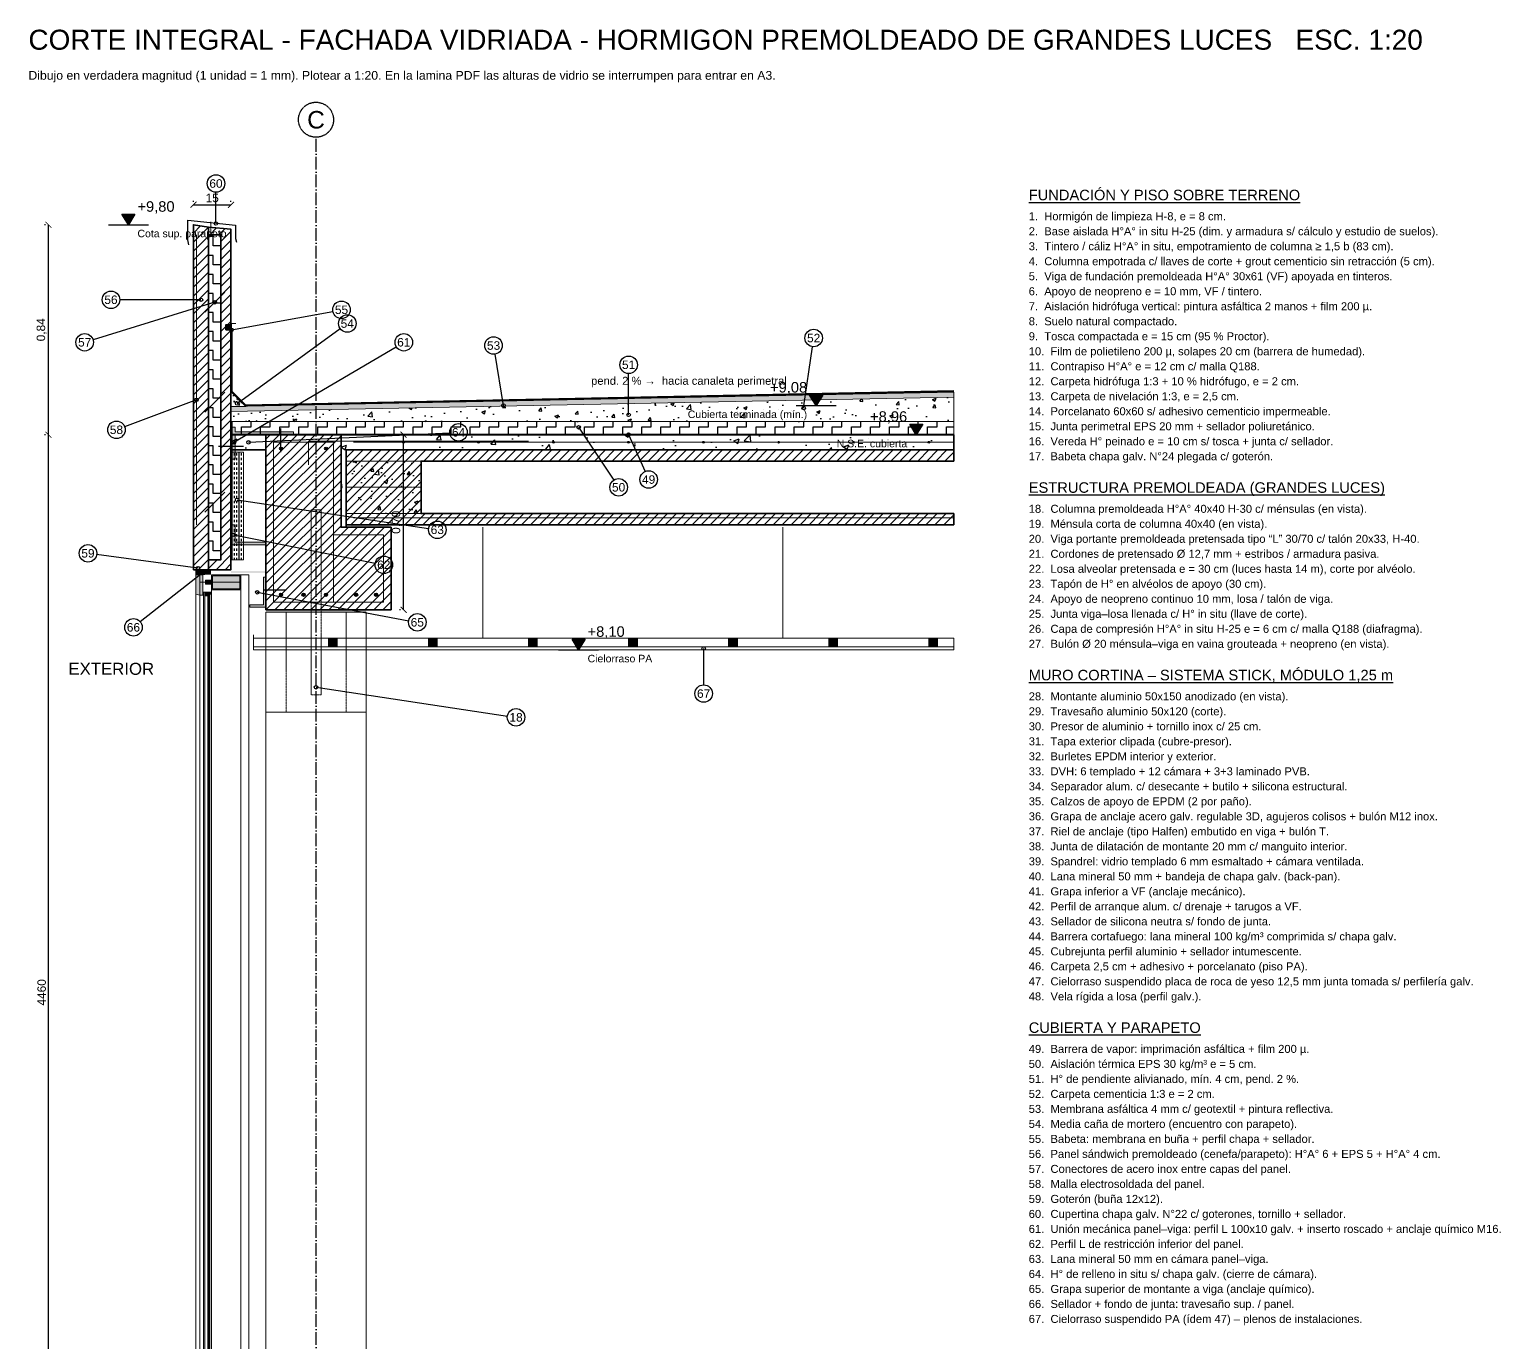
# Model space of a CAD drawing. Header units: millimetres. Extents: x -700 to 6050, y -2400 to 10581.
# Drawn here: x -696 to 5187, y 5329 to 10581 of the extents above; entities that cross this region are included whole.
import ezdxf
from ezdxf.enums import TextEntityAlignment as Align

# ---------------------------------------------------------------- set-up
doc = ezdxf.new("R2010")
doc.units = ezdxf.units.MM
doc.linetypes.add('DASHDOT', pattern=[3.556, 2.54, -0.508, 0, -0.508])
doc.linetypes.add('DASHED', pattern=[1.524, 1.27, -0.254])
for name, color, linetype in [('A-ACERO', 250, 'Continuous'), ('A-AISLACION-EPS', 50, 'Continuous'), ('A-AISLACION-LANA', 40, 'Continuous'), ('A-ALUMINIO', 253, 'Continuous'), ('A-ARMADURAS', 14, 'Continuous'), ('A-BARRERAS-MEMBRANAS', 7, 'Continuous'), ('A-CONTORNOS', 7, 'Continuous'), ('A-HORMIGON-INSITU', 33, 'Continuous'), ('A-HORMIGON-PREMOLDEADO', 8, 'Continuous'), ('A-HORMIGON-SIMPLE', 9, 'Continuous'), ('A-MORTERO-CARPETAS', 252, 'Continuous'), ('A-NEOPRENO-SELLADORES', 7, 'Continuous'), ('A-PROYECCION-OCULTO', 8, 'DASHED'), ('A-VIDRIO', 4, 'Continuous'), ('A-VISTA', 8, 'Continuous'), ('X-COTAS', 3, 'Continuous'), ('X-EJES', 1, 'DASHDOT'), ('X-NIVELES', 7, 'Continuous'), ('X-REFERENCIAS', 1, 'Continuous'), ('X-ROTULO', 7, 'Continuous'), ('X-TEXTOS', 7, 'Continuous')]:
    doc.layers.add(name, color=color, linetype=linetype)
doc.styles.add('ARIAL', font='arial.ttf')
doc.dimstyles.new('CORTE_1-20', dxfattribs={"dimscale": 20, "dimtxt": 1.7, "dimasz": 1.2, "dimexe": 0.8, "dimexo": 0.6, "dimgap": 0.5, "dimtad": 1, "dimdec": 0, "dimtxsty": 'ARIAL', "dimblk": 'ARCHTICK', "dimcen": 2.5, "dimclrd": 3, "dimclre": 3, "dimazin": 3, "dimtfac": 1, "dimtmove": 0, "dimatfit": 3, "dimarcsym": 0})

# ---------------------------------------------------------------- blocks, each defined once
blk = doc.blocks.new('_ARCHTICK')
at = {"color": 0, "linetype": 'ByBlock', "const_width": 0.15}
blk.add_lwpolyline([(-0.5, -0.5), (0.5, 0.5)], dxfattribs=at)

msp = doc.modelspace()

# ---------------------------------------------------------------- hatches: boundary and pattern name
at = {"layer": 'A-ACERO', "true_color": 0x3b3b3b}
h = msp.add_hatch(color=250, dxfattribs=at)
h.dxf.hatch_style = 1
h.paths.add_polyline_path([(115, 8960), (360, 8960), (360, 8972), (127, 8972), (127, 8990), (115, 8990)])
h = msp.add_hatch(color=250, dxfattribs=at)
h.dxf.hatch_style = 1
h.paths.add_polyline_path([(115, 8862), (127, 8862), (127, 8960), (115, 8960)])
h = msp.add_hatch(color=250, dxfattribs=at)
h.dxf.hatch_style = 1
h.paths.add_polyline_path([(115, 8520), (250, 8520), (250, 8530), (127, 8530), (127, 8600), (115, 8600)])
h = msp.add_hatch(color=250, dxfattribs=at)
h.dxf.hatch_style = 1
h.paths.add_polyline_path([(110, 8408), (250, 8408), (250, 8414), (110, 8414)])
h = msp.add_hatch(color=250, dxfattribs=at)
h.dxf.hatch_style = 1
h.paths.add_polyline_path([(185, 8270), (250, 8270), (250, 8390), (240, 8390), (240, 8280), (185, 8280)])
at = {"layer": 'A-AISLACION-EPS'}
h = msp.add_hatch(dxfattribs=at)
h.set_pattern_fill('ZIGZAG', color=256, scale=6, angle=90)
h.paths.add_polyline_path([(20, 8460), (70, 8460), (70, 9760), (20, 9760)])
h = msp.add_hatch(dxfattribs=at)
h.set_pattern_fill('ZIGZAG', color=256, scale=6)
h.paths.add_polyline_path([(110, 8963), (3000, 8963), (3000, 9013), (110, 9013)])
at = {"layer": 'A-AISLACION-LANA'}
h = msp.add_hatch(dxfattribs=at)
h.set_pattern_fill('INSUL', color=256, scale=3, angle=90)
h.paths.add_polyline_path([(110, 8460), (160, 8460), (160, 8890), (110, 8890)])
at = {"layer": 'A-ALUMINIO', "true_color": 0xb9c0c6}
h = msp.add_hatch(color=9, dxfattribs=at)
h.dxf.hatch_style = 1
h.paths.add_polyline_path([(-30, 8322), (-14, 8318), (-14, 8422), (-30, 8418)])
at = {"layer": 'A-ALUMINIO', "true_color": 0x9aa3ab}
h = msp.add_hatch(color=253, dxfattribs=at)
h.dxf.hatch_style = 1
h.paths.add_polyline_path([(-14, 8318), (-2, 8318), (-2, 8400), (-14, 8400)])
h = msp.add_hatch(color=253, dxfattribs=at)
h.dxf.hatch_style = 1
h.paths.add_polyline_path([(8, 8362), (32, 8362), (32, 8378), (8, 8378)])
h = msp.add_hatch(color=253, dxfattribs=at)
h.dxf.hatch_style = 1
h.paths.add_polyline_path([(32, 8340), (150, 8340), (150, 8400), (32, 8400)])
h = msp.add_hatch(color=253, dxfattribs=at)
h.dxf.hatch_style = 1
h.paths.add_polyline_path([(6, 8316), (18, 8316), (18, 8330), (6, 8330)])
h = msp.add_hatch(color=253, dxfattribs=at)
h.dxf.hatch_style = 1
h.paths.add_polyline_path([(500, 8112.5), (535, 8112.5), (535, 8147), (500, 8147)])
h = msp.add_hatch(color=253, dxfattribs=at)
h.dxf.hatch_style = 1
h.paths.add_polyline_path([(900, 8112.5), (935, 8112.5), (935, 8147), (900, 8147)])
h = msp.add_hatch(color=253, dxfattribs=at)
h.dxf.hatch_style = 1
h.paths.add_polyline_path([(1300, 8112.5), (1335, 8112.5), (1335, 8147), (1300, 8147)])
h = msp.add_hatch(color=253, dxfattribs=at)
h.dxf.hatch_style = 1
h.paths.add_polyline_path([(1700, 8112.5), (1735, 8112.5), (1735, 8147), (1700, 8147)])
h = msp.add_hatch(color=253, dxfattribs=at)
h.dxf.hatch_style = 1
h.paths.add_polyline_path([(2100, 8112.5), (2135, 8112.5), (2135, 8147), (2100, 8147)])
h = msp.add_hatch(color=253, dxfattribs=at)
h.dxf.hatch_style = 1
h.paths.add_polyline_path([(2500, 8112.5), (2535, 8112.5), (2535, 8147), (2500, 8147)])
h = msp.add_hatch(color=253, dxfattribs=at)
h.dxf.hatch_style = 1
h.paths.add_polyline_path([(2900, 8112.5), (2935, 8112.5), (2935, 8147), (2900, 8147)])
at = {"layer": 'A-ARMADURAS'}
h = msp.add_hatch(color=256, dxfattribs=at)
h.dxf.hatch_style = 1
edge = h.paths.add_edge_path()
edge.add_arc((310, 8905), 5.6, 0, 360)
h = msp.add_hatch(color=256, dxfattribs=at)
h.dxf.hatch_style = 1
edge = h.paths.add_edge_path()
edge.add_arc((490, 8905), 5.6, 0, 360)
h = msp.add_hatch(color=256, dxfattribs=at)
h.dxf.hatch_style = 1
edge = h.paths.add_edge_path()
edge.add_arc((800, 8930), 3.6, 0, 360)
h = msp.add_hatch(color=256, dxfattribs=at)
h.dxf.hatch_style = 1
edge = h.paths.add_edge_path()
edge.add_arc((1100, 8930), 3.6, 0, 360)
h = msp.add_hatch(color=256, dxfattribs=at)
h.dxf.hatch_style = 1
edge = h.paths.add_edge_path()
edge.add_arc((1400, 8930), 3.6, 0, 360)
h = msp.add_hatch(color=256, dxfattribs=at)
h.dxf.hatch_style = 1
edge = h.paths.add_edge_path()
edge.add_arc((1700, 8930), 3.6, 0, 360)
h = msp.add_hatch(color=256, dxfattribs=at)
h.dxf.hatch_style = 1
edge = h.paths.add_edge_path()
edge.add_arc((2000, 8930), 3.6, 0, 360)
h = msp.add_hatch(color=256, dxfattribs=at)
h.dxf.hatch_style = 1
edge = h.paths.add_edge_path()
edge.add_arc((2300, 8930), 3.6, 0, 360)
h = msp.add_hatch(color=256, dxfattribs=at)
h.dxf.hatch_style = 1
edge = h.paths.add_edge_path()
edge.add_arc((2600, 8930), 3.6, 0, 360)
h = msp.add_hatch(color=256, dxfattribs=at)
h.dxf.hatch_style = 1
edge = h.paths.add_edge_path()
edge.add_arc((2900, 8930), 3.6, 0, 360)
h = msp.add_hatch(color=256, dxfattribs=at)
h.dxf.hatch_style = 1
edge = h.paths.add_edge_path()
edge.add_arc((310, 8320), 6.6, 0, 360)
h = msp.add_hatch(color=256, dxfattribs=at)
h.dxf.hatch_style = 1
edge = h.paths.add_edge_path()
edge.add_arc((400, 8320), 6.6, 0, 360)
h = msp.add_hatch(color=256, dxfattribs=at)
h.dxf.hatch_style = 1
edge = h.paths.add_edge_path()
edge.add_arc((490, 8320), 6.6, 0, 360)
h = msp.add_hatch(color=256, dxfattribs=at)
h.dxf.hatch_style = 1
edge = h.paths.add_edge_path()
edge.add_arc((610, 8320), 6.6, 0, 360)
h = msp.add_hatch(color=256, dxfattribs=at)
h.dxf.hatch_style = 1
edge = h.paths.add_edge_path()
edge.add_arc((690, 8320), 6.6, 0, 360)
at = {"layer": 'A-BARRERAS-MEMBRANAS', "true_color": 0x000000}
h = msp.add_hatch(color=18, dxfattribs=at)
h.dxf.hatch_style = 1
h.paths.add_polyline_path([(110, 8960), (3000, 8960), (3000, 8963), (110, 8963)])
at = {"layer": 'A-HORMIGON-INSITU'}
h = msp.add_hatch(dxfattribs=at)
h.set_pattern_fill('AR-CONC', color=256, scale=1.2)
h.paths.add_polyline_path([(110, 8900), (250, 8900), (250, 8960), (110, 8960)])
h = msp.add_hatch(dxfattribs=at)
h.set_pattern_fill('AR-CONC', color=256, scale=1.2)
h.paths.add_polyline_path([(550, 8590), (570, 8590), (570, 8900), (3000, 8900), (3000, 8960), (550, 8960)])
at = {"layer": 'A-HORMIGON-PREMOLDEADO'}
h = msp.add_hatch(dxfattribs=at)
h.set_pattern_fill('ANSI31', color=256, scale=8)
h.paths.add_polyline_path([(-40, 8420), (20, 8420), (20, 9790), (-40, 9800)])
h = msp.add_hatch(dxfattribs=at)
h.set_pattern_fill('ANSI31', color=256, scale=8)
h.paths.add_polyline_path([(20, 8420), (110, 8420), (110, 9380), (90, 9380), (90, 9400), (110, 9400), (110, 9782), (20, 9790), (20, 9760), (70, 9760), (70, 8460), (20, 8460)])
h = msp.add_hatch(dxfattribs=at)
h.set_pattern_fill('ANSI31', color=256, scale=8)
h.paths.add_polyline_path([(250, 8260), (750, 8260), (750, 8590), (550, 8590), (550, 8960), (250, 8960)])
h = msp.add_hatch(dxfattribs=at)
h.set_pattern_fill('ANSI31', color=256, scale=8)
h.paths.add_polyline_path([(570, 8600), (3000, 8600), (3000, 8645), (870, 8645), (870, 8855), (3000, 8855), (3000, 8900), (570, 8900)])
at = {"layer": 'A-HORMIGON-SIMPLE'}
h = msp.add_hatch(dxfattribs=at)
h.set_pattern_fill('AR-CONC', color=256, scale=0.8)
h.paths.add_polyline_path([(110, 9013), (3000, 9013), (3000, 9110.8), (110, 9053)])
h = msp.add_hatch(dxfattribs=at)
h.set_pattern_fill('AR-CONC', color=256, scale=0.8)
h.paths.add_polyline_path([(570, 8645), (870, 8645), (870, 8855), (570, 8855)])
at = {"layer": 'A-MORTERO-CARPETAS'}
h = msp.add_hatch(dxfattribs=at)
h.set_pattern_fill('AR-SAND', color=256, scale=0.6)
h.paths.add_polyline_path([(110, 9073), (170, 9073), (110, 9133)])
h = msp.add_hatch(dxfattribs=at)
h.set_pattern_fill('AR-SAND', color=256, scale=0.6)
h.paths.add_polyline_path([(110, 9053), (3000, 9110.8), (3000, 9130.8), (110, 9073)])
at = {"layer": 'A-NEOPRENO-SELLADORES', "true_color": 0x222222}
h = msp.add_hatch(color=250, dxfattribs=at)
h.dxf.hatch_style = 1
h.paths.add_polyline_path([(92, 9381), (110, 9381), (110, 9399), (92, 9399)])
at = {"layer": 'A-NEOPRENO-SELLADORES', "true_color": 0x111111}
h = msp.add_hatch(color=250, dxfattribs=at)
h.dxf.hatch_style = 1
h.paths.add_polyline_path([(590, 8590), (740, 8590), (740, 8600), (590, 8600)])
at = {"layer": 'A-NEOPRENO-SELLADORES', "true_color": 0x222222}
h = msp.add_hatch(color=250, dxfattribs=at)
h.dxf.hatch_style = 1
h.paths.add_polyline_path([(-30, 8400), (30, 8400), (30, 8420), (-30, 8420)])
at = {"layer": 'A-NEOPRENO-SELLADORES', "true_color": 0x111111}
h = msp.add_hatch(color=250, dxfattribs=at)
h.dxf.hatch_style = 1
h.paths.add_polyline_path([(-2, 8320), (0, 8320), (0, 8332), (-2, 8332)])
h = msp.add_hatch(color=250, dxfattribs=at)
h.dxf.hatch_style = 1
h.paths.add_polyline_path([(6, 8326), (18, 8326), (18, 8330), (6, 8330)])
h = msp.add_hatch(color=250, dxfattribs=at)
h.dxf.hatch_style = 1
h.paths.add_polyline_path([(25, 8320), (30, 8320), (30, 8332), (25, 8332)])
h = msp.add_hatch(color=250, dxfattribs=at)
h.dxf.hatch_style = 1
h.paths.add_polyline_path([(250, 8250), (650, 8250), (650, 8260), (250, 8260)])
at = {"layer": 'A-VIDRIO', "true_color": 0xbfe3f0}
h = msp.add_hatch(color=254, dxfattribs=at)
h.dxf.hatch_style = 1
h.paths.add_polyline_path([(0, 4630), (6, 4630), (6, 8330), (0, 8330)])
h = msp.add_hatch(color=254, dxfattribs=at)
h.dxf.hatch_style = 1
h.paths.add_polyline_path([(18, 4630), (25, 4630), (25, 8330), (18, 8330)])
at = {"layer": 'X-NIVELES'}
h = msp.add_hatch(color=256, dxfattribs=at)
h.dxf.hatch_style = 1
h.paths.add_polyline_path([(-300, 9800), (-326, 9842), (-274, 9842)])
h = msp.add_hatch(color=256, dxfattribs=at)
h.dxf.hatch_style = 1
h.paths.add_polyline_path([(2450, 9077), (2424, 9119), (2476, 9119)])
h = msp.add_hatch(color=256, dxfattribs=at)
h.dxf.hatch_style = 1
h.paths.add_polyline_path([(2850, 8960), (2824, 9002), (2876, 9002)])
h = msp.add_hatch(color=256, dxfattribs=at)
h.dxf.hatch_style = 1
h.paths.add_polyline_path([(1500, 8100), (1474, 8142), (1526, 8142)])

# ---------------------------------------------------------------- linework, layer by layer
at = {"layer": 'A-ARMADURAS', "lineweight": 13}
for points in [[(-28, 8600), (-28, 9760)], [(5, 9450), (85, 9530)], [(5, 9050), (85, 9130)], [(600, 8930), (3000, 8930)], [(5, 8650), (85, 8730)], [(520, 8290), (720, 8290), (720, 8560), (520, 8560)]]:
    msp.add_lwpolyline(points, dxfattribs=at)
msp.add_lwpolyline([(280, 8290), (520, 8290), (520, 8930), (280, 8930)], close=True, dxfattribs=at)
at = {"layer": 'A-ARMADURAS', "lineweight": 18}
for points in [[(420, 8840), (420, 8935), (1300, 8935)], [(600, 8628), (3000, 8628)]]:
    msp.add_lwpolyline(points, dxfattribs=at)
at = {"layer": 'A-ARMADURAS'}
for centre, radius in [((310, 8905), 5.6), ((490, 8905), 5.6), ((800, 8930), 3.6), ((1100, 8930), 3.6), ((1400, 8930), 3.6), ((1700, 8930), 3.6), ((2000, 8930), 3.6), ((2300, 8930), 3.6), ((2600, 8930), 3.6), ((2900, 8930), 3.6), ((0, 8410), 9), ((310, 8320), 6.6), ((400, 8320), 6.6), ((490, 8320), 6.6), ((610, 8320), 6.6), ((690, 8320), 6.6)]:
    msp.add_circle(centre, radius, dxfattribs=at)
at = {"layer": 'A-CONTORNOS', "lineweight": 30}
msp.add_lwpolyline([(-58, 9720), (-62, 9740), (-62, 9818), (128, 9798), (128, 9745), (132, 9730)], dxfattribs=at)
at = {"layer": 'A-CONTORNOS', "lineweight": 35}
for points in [[(-40, 8420), (20, 8420), (20, 9790), (-40, 9800)], [(20, 8420), (110, 8420), (110, 9380), (90, 9380), (90, 9400), (110, 9400), (110, 9782), (20, 9790), (20, 9760), (70, 9760), (70, 8460), (20, 8460)], [(110, 8900), (250, 8900), (250, 8960), (110, 8960)], [(250, 8260), (750, 8260), (750, 8590), (550, 8590), (550, 8960), (250, 8960)], [(550, 8590), (570, 8590), (570, 8900), (3000, 8900), (3000, 8960), (550, 8960)], [(570, 8600), (3000, 8600), (3000, 8645), (870, 8645), (870, 8855), (3000, 8855), (3000, 8900), (570, 8900)]]:
    msp.add_lwpolyline(points, close=True, dxfattribs=at)
at = {"layer": 'A-CONTORNOS', "lineweight": 18}
for points in [[(30, 9760), (30, 9812)], [(870, 8855), (3000, 8855)], [(870, 8645), (3000, 8645)], [(200, 8160), (200, 8100), (240, 8100)]]:
    msp.add_lwpolyline(points, dxfattribs=at)
for points in [[(20, 8460), (70, 8460), (70, 9760), (20, 9760)], [(110, 9073), (170, 9073), (110, 9133)], [(110, 9053), (3000, 9110.8), (3000, 9130.8), (110, 9073)], [(110, 9013), (3000, 9013), (3000, 9110.8), (110, 9053)], [(110, 8963), (3000, 8963), (3000, 9013), (110, 9013)], [(110, 8460), (160, 8460), (160, 8890), (110, 8890)], [(32, 8340), (150, 8340), (150, 8400), (32, 8400)], [(0, 4630), (6, 4630), (6, 8330), (0, 8330)], [(18, 4630), (25, 4630), (25, 8330), (18, 8330)], [(200, 8100), (3000, 8100), (3000, 8112.5), (200, 8112.5)]]:
    msp.add_lwpolyline(points, close=True, dxfattribs=at)
at = {"layer": 'A-CONTORNOS', "lineweight": 40}
msp.add_lwpolyline([(3000, 9134.8), (170, 9077), (114, 9133), (114, 9378), (95, 9390)], dxfattribs=at)
at = {"layer": 'A-CONTORNOS', "lineweight": 20}
msp.add_lwpolyline([(130, 9405), (112, 9405), (112, 9330)], dxfattribs=at)
at = {"layer": 'A-CONTORNOS', "lineweight": 13}
for points in [[(115, 8960), (360, 8960), (360, 8972), (127, 8972), (127, 8990), (115, 8990)], [(115, 8862), (127, 8862), (127, 8960), (115, 8960)], [(570, 8645), (870, 8645), (870, 8855), (570, 8855)], [(115, 8520), (250, 8520), (250, 8530), (127, 8530), (127, 8600), (115, 8600)], [(-30, 8322), (-14, 8318), (-14, 8422), (-30, 8418)], [(-28, 8420), (-16, 8420), (-16, 8432), (-28, 8432)], [(-30, 4720), (-14, 4720), (-14, 8400), (-30, 8400)], [(-14, 8318), (-2, 8318), (-2, 8400), (-14, 8400)], [(8, 8362), (32, 8362), (32, 8378), (8, 8378)], [(36, 8344), (146, 8344), (146, 8396), (36, 8396)], [(185, 8270), (250, 8270), (250, 8390), (240, 8390), (240, 8280), (185, 8280)], [(6, 8316), (18, 8316), (18, 8330), (6, 8330)], [(200, 8112.5), (3000, 8112.5), (3000, 8147), (200, 8147)]]:
    msp.add_lwpolyline(points, close=True, dxfattribs=at)
at = {"layer": 'A-CONTORNOS', "lineweight": 25}
for points in [[(310, 8890), (310, 8985)], [(60, 8915), (160, 8915)], [(240, 8340), (330, 8340)]]:
    msp.add_lwpolyline(points, dxfattribs=at)
at = {"layer": 'A-CONTORNOS', "lineweight": 13}
for points in [[(1117, 8147), (1117, 8590)], [(2317, 8147), (2317, 8590)], [(-14, 8370), (70, 8370)], [(36, 8370), (146, 8370)], [(150, 4720), (150, 8400)], [(21.5, 4630), (21.5, 8330)]]:
    msp.add_lwpolyline(points, dxfattribs=at)
at = {"layer": 'A-PROYECCION-OCULTO', "lineweight": 13}
for points in [[(570, 8750), (870, 8750)], [(330, 7850), (330, 8250)], [(570, 7850), (570, 8250)]]:
    msp.add_lwpolyline(points, dxfattribs=at)
msp.add_lwpolyline([(430, 7920), (470, 7920), (470, 8660), (430, 8660)], close=True, dxfattribs=at)
at = {"layer": 'A-VISTA', "lineweight": 13}
for points in [[(32, 4720), (182, 4720), (182, 8400), (32, 8400)], [(250, 7850), (650, 7850), (650, 8250), (250, 8250)], [(500, 8112.5), (535, 8112.5), (535, 8147), (500, 8147)], [(900, 8112.5), (935, 8112.5), (935, 8147), (900, 8147)], [(1300, 8112.5), (1335, 8112.5), (1335, 8147), (1300, 8147)], [(1700, 8112.5), (1735, 8112.5), (1735, 8147), (1700, 8147)], [(2100, 8112.5), (2135, 8112.5), (2135, 8147), (2100, 8147)], [(2500, 8112.5), (2535, 8112.5), (2535, 8147), (2500, 8147)], [(2900, 8112.5), (2935, 8112.5), (2935, 8147), (2900, 8147)], [(250, 4500), (650, 4500), (650, 7850), (250, 7850)]]:
    msp.add_lwpolyline(points, close=True, dxfattribs=at)
at = {"layer": 'X-EJES', "ltscale": 20}
msp.add_line((450, -2300), (450, 10150), dxfattribs=at)
at = {"layer": 'X-EJES'}
msp.add_circle((450, 10220), 70, dxfattribs=at)
at = {"layer": 'X-NIVELES'}
for p, q in [((-380, 9800), (-220, 9800)), ((2370, 9077), (2530, 9077)), ((2770, 8960), (2930, 8960)), ((1420, 8100), (1580, 8100))]:
    msp.add_line(p, q, dxfattribs=at)
for points in [[(-300, 9800), (-326, 9842), (-274, 9842)], [(2450, 9077), (2424, 9119), (2476, 9119)], [(2850, 8960), (2824, 9002), (2876, 9002)], [(1500, 8100), (1474, 8142), (1526, 8142)]]:
    msp.add_lwpolyline(points, close=True, dxfattribs=at)
at = {"layer": 'X-REFERENCIAS'}
for p, q in [((50, 9805), (50, 9930)), ((45, 9490), (-441.5, 9340.3)), ((-10, 9500), (-335, 9500)), ((112, 9380), (517.6, 9453.7)), ((135, 9085), (546.7, 9384.4)), ((121, 8930), (770.8, 9312.3)), ((2400, 9067), (2435.1, 9312.4)), ((1200, 9077), (1165.8, 9282.5)), ((1700, 9040), (1700, 9205)), ((-28, 9100), (-315.2, 8992.3)), ((180, 8930), (985, 8968.3)), ((1500, 8990), (1640.6, 8779.1)), ((1700, 8961), (1765.8, 8813)), ((135, 8700), (900.4, 8585.2)), ((121, 8560), (686.7, 8446.9)), ((-22, 8426), (-427.3, 8481.3)), ((0, 8410), (-252.5, 8211.6)), ((215, 8330), (820.6, 8216.5)), ((2000, 8105), (2000, 7960)), ((450, 7950), (1215.4, 7835.2))]:
    msp.add_line(p, q, dxfattribs=at)
for centre, radius in [((50, 9965), 35), ((50, 9805), 7), ((-370, 9500), 35), ((-10, 9500), 7), ((45, 9490), 7), ((552, 9460), 35), ((575, 9405), 35), ((-475, 9330), 35), ((112, 9380), 7), ((801, 9330), 35), ((2440, 9347), 35), ((1160, 9317), 35), ((1700, 9240), 35), ((-28, 9100), 7), ((135, 9085), 7), ((1200, 9077), 7), ((2400, 9067), 7), ((-348, 8980), 35), ((1020, 8970), 35), ((1700, 9040), 7), ((1500, 8990), 7), ((1700, 8961), 7), ((121, 8930), 7), ((180, 8930), 7), ((1660, 8750), 35), ((1780, 8781), 35), ((135, 8700), 7), ((935, 8580), 35), ((121, 8560), 7), ((-462, 8486), 35), ((721, 8440), 35), ((-22, 8426), 7), ((0, 8410), 7), ((215, 8330), 7), ((855, 8210), 35), ((-280, 8190), 35), ((2000, 8105), 7), ((450, 7950), 7), ((2000, 7925), 35), ((1250, 7830), 35)]:
    msp.add_circle(centre, radius, dxfattribs=at)

# ---------------------------------------------------------------- texts
at = {"layer": 'X-EJES', "style": 'ARIAL'}
msp.add_text('C', height=70, dxfattribs=at).set_placement((450, 10220), align=Align.MIDDLE_CENTER)
at = {"layer": 'X-NIVELES', "style": 'ARIAL'}
for s, height, p in [('+9,80', 42, (-264, 9852)), ('Cota sup. parapeto', 30, (-264, 9750)), ('+8,10', 42, (1536, 8152)), ('Cielorraso PA', 30, (1536, 8050))]:
    msp.add_text(s, height=height, dxfattribs=at).set_placement(p)
for s, height, p in [('+9,08', 42, (2414, 9129)), ('Cubierta terminada (mín.)', 30, (2414, 9027)), ('+8,96', 42, (2814, 9012)), ('N.S.E. cubierta', 30, (2814, 8910))]:
    msp.add_text(s, height=height, dxfattribs=at).set_placement(p, align=Align.RIGHT)
at = {"layer": 'X-REFERENCIAS', "style": 'ARIAL'}
for s, p in [('60', (50, 9965)), ('56', (-370, 9500)), ('55', (552, 9460)), ('54', (575, 9405)), ('52', (2440, 9347)), ('57', (-475, 9330)), ('61', (801, 9330)), ('53', (1160, 9317)), ('51', (1700, 9240)), ('58', (-348, 8980)), ('64', (1020, 8970)), ('50', (1660, 8750)), ('49', (1780, 8781)), ('63', (935, 8580)), ('59', (-462, 8486)), ('62', (721, 8440)), ('66', (-280, 8190)), ('65', (855, 8210)), ('67', (2000, 7925)), ('18', (1250, 7830))]:
    msp.add_text(s, height=34, dxfattribs=at).set_placement(p, align=Align.MIDDLE_CENTER)
at = {"layer": 'X-ROTULO', "width": 2600, "attachment_point": 1, "style": 'ARIAL'}
for s, insert, char_height in [('\\LFUNDACIÓN Y PISO SOBRE TERRENO', (3300, 9940), 42), ('1.  Hormigón de limpieza H-8, e = 8 cm.', (3300, 9850), 32), ('2.  Base aislada H°A° in situ H-25 (dim. y armadura s/ cálculo y estudio de suelos).', (3300, 9790), 32), ('3.  Tintero / cáliz H°A° in situ, empotramiento de columna ≥ 1,5 b (83 cm).', (3300, 9730), 32), ('4.  Columna empotrada c/ llaves de corte + grout cementicio sin retracción (5 cm).', (3300, 9670), 32), ('5.  Viga de fundación premoldeada H°A° 30x61 (VF) apoyada en tinteros.', (3300, 9610), 32), ('6.  Apoyo de neopreno e = 10 mm, VF / tintero.', (3300, 9550), 32), ('7.  Aislación hidrófuga vertical: pintura asfáltica 2 manos + film 200 µ.', (3300, 9490), 32), ('8.  Suelo natural compactado.', (3300, 9430), 32), ('9.  Tosca compactada e = 15 cm (95 % Proctor).', (3300, 9370), 32), ('10.  Film de polietileno 200 µ, solapes 20 cm (barrera de humedad).', (3300, 9310), 32), ('11.  Contrapiso H°A° e = 12 cm c/ malla Q188.', (3300, 9250), 32), ('12.  Carpeta hidrófuga 1:3 + 10 % hidrófugo, e = 2 cm.', (3300, 9190), 32), ('13.  Carpeta de nivelación 1:3, e = 2,5 cm.', (3300, 9130), 32), ('14.  Porcelanato 60x60 s/ adhesivo cementicio impermeable.', (3300, 9070), 32), ('15.  Junta perimetral EPS 20 mm + sellador poliuretánico.', (3300, 9010), 32), ('16.  Vereda H° peinado e = 10 cm s/ tosca + junta c/ sellador.', (3300, 8950), 32), ('17.  Babeta chapa galv. N°24 plegada c/ goterón.', (3300, 8890), 32), ('\\LESTRUCTURA PREMOLDEADA (GRANDES LUCES)', (3300, 8770), 42), ('18.  Columna premoldeada H°A° 40x40 H-30 c/ ménsulas (en vista).', (3300, 8680), 32), ('19.  Ménsula corta de columna 40x40 (en vista).', (3300, 8620), 32), ('20.  Viga portante premoldeada pretensada tipo “L” 30/70 c/ talón 20x33, H-40.', (3300, 8560), 32), ('21.  Cordones de pretensado Ø 12,7 mm + estribos / armadura pasiva.', (3300, 8500), 32), ('22.  Losa alveolar pretensada e = 30 cm (luces hasta 14 m), corte por alvéolo.', (3300, 8440), 32), ('23.  Tapón de H° en alvéolos de apoyo (30 cm).', (3300, 8380), 32), ('24.  Apoyo de neopreno continuo 10 mm, losa / talón de viga.', (3300, 8320), 32), ('25.  Junta viga–losa llenada c/ H° in situ (llave de corte).', (3300, 8260), 32), ('26.  Capa de compresión H°A° in situ H-25 e = 6 cm c/ malla Q188 (diafragma).', (3300, 8200), 32), ('27.  Bulón Ø 20 ménsula–viga en vaina grouteada + neopreno (en vista).', (3300, 8140), 32), ('\\LMURO CORTINA – SISTEMA STICK, MÓDULO 1,25 m', (3300, 8020), 42), ('28.  Montante aluminio 50x150 anodizado (en vista).', (3300, 7930), 32), ('29.  Travesaño aluminio 50x120 (corte).', (3300, 7870), 32), ('30.  Presor de aluminio + tornillo inox c/ 25 cm.', (3300, 7810), 32), ('31.  Tapa exterior clipada (cubre-presor).', (3300, 7750), 32), ('32.  Burletes EPDM interior y exterior.', (3300, 7690), 32), ('33.  DVH: 6 templado + 12 cámara + 3+3 laminado PVB.', (3300, 7630), 32), ('34.  Separador alum. c/ desecante + butilo + silicona estructural.', (3300, 7570), 32), ('35.  Calzos de apoyo de EPDM (2 por paño).', (3300, 7510), 32), ('36.  Grapa de anclaje acero galv. regulable 3D, agujeros colisos + bulón M12 inox.', (3300, 7450), 32), ('37.  Riel de anclaje (tipo Halfen) embutido en viga + bulón T.', (3300, 7390), 32), ('38.  Junta de dilatación de montante 20 mm c/ manguito interior.', (3300, 7330), 32), ('39.  Spandrel: vidrio templado 6 mm esmaltado + cámara ventilada.', (3300, 7270), 32), ('40.  Lana mineral 50 mm + bandeja de chapa galv. (back-pan).', (3300, 7210), 32), ('41.  Grapa inferior a VF (anclaje mecánico).', (3300, 7150), 32), ('42.  Perfil de arranque alum. c/ drenaje + tarugos a VF.', (3300, 7090), 32), ('43.  Sellador de silicona neutra s/ fondo de junta.', (3300, 7030), 32), ('44.  Barrera cortafuego: lana mineral 100 kg/m³ comprimida s/ chapa galv.', (3300, 6970), 32), ('45.  Cubrejunta perfil aluminio + sellador intumescente.', (3300, 6910), 32), ('46.  Carpeta 2,5 cm + adhesivo + porcelanato (piso PA).', (3300, 6850), 32), ('47.  Cielorraso suspendido placa de roca de yeso 12,5 mm junta tomada s/ perfilería galv.', (3300, 6790), 32), ('48.  Vela rígida a losa (perfil galv.).', (3300, 6730), 32), ('\\LCUBIERTA Y PARAPETO', (3300, 6610), 42), ('49.  Barrera de vapor: imprimación asfáltica + film 200 µ.', (3300, 6520), 32), ('50.  Aislación térmica EPS 30 kg/m³ e = 5 cm.', (3300, 6460), 32), ('51.  H° de pendiente alivianado, mín. 4 cm, pend. 2 %.', (3300, 6400), 32), ('52.  Carpeta cementicia 1:3 e = 2 cm.', (3300, 6340), 32), ('53.  Membrana asfáltica 4 mm c/ geotextil + pintura reflectiva.', (3300, 6280), 32), ('54.  Media caña de mortero (encuentro con parapeto).', (3300, 6220), 32), ('55.  Babeta: membrana en buña + perfil chapa + sellador.', (3300, 6160), 32), ('56.  Panel sándwich premoldeado (cenefa/parapeto): H°A° 6 + EPS 5 + H°A° 4 cm.', (3300, 6100), 32), ('57.  Conectores de acero inox entre capas del panel.', (3300, 6040), 32), ('58.  Malla electrosoldada del panel.', (3300, 5980), 32), ('59.  Goterón (buña 12x12).', (3300, 5920), 32), ('60.  Cupertina chapa galv. N°22 c/ goterones, tornillo + sellador.', (3300, 5860), 32), ('61.  Unión mecánica panel–viga: perfil L 100x10 galv. + inserto roscado + anclaje químico M16.', (3300, 5800), 32), ('62.  Perfil L de restricción inferior del panel.', (3300, 5740), 32), ('63.  Lana mineral 50 mm en cámara panel–viga.', (3300, 5680), 32), ('64.  H° de relleno in situ s/ chapa galv. (cierre de cámara).', (3300, 5620), 32), ('65.  Grapa superior de montante a viga (anclaje químico).', (3300, 5560), 32), ('66.  Sellador + fondo de junta: travesaño sup. / panel.', (3300, 5500), 32), ('67.  Cielorraso suspendido PA (ídem 47) – plenos de instalaciones.', (3300, 5440), 32)]:
    msp.add_mtext(s, dxfattribs=dict(at, insert=insert, char_height=char_height))
at = {"layer": 'X-TEXTOS', "style": 'ARIAL'}
for s, height, p in [('CORTE INTEGRAL - FACHADA VIDRIADA - HORMIGON PREMOLDEADO DE GRANDES LUCES   ESC. 1:20', 80, (-700, 10500)), ('Dibujo en verdadera magnitud (1 unidad = 1 mm). Plotear a 1:20. En la lamina PDF las alturas de vidrio se interrumpen para entrar en A3.', 35, (-700, 10380)), ('pend. 2 % →  hacia canaleta perimetral', 32, (1550, 9160)), ('EXTERIOR', 48, (-540, 8000))]:
    msp.add_text(s, height=height, dxfattribs=at).set_placement(p)

# ---------------------------------------------------------------- dimensions: what is measured, and where the dimension line sits
at = {"layer": 'X-COTAS'}
msp.add_linear_dim(base=(-40, 9880), p1=(-40, 9880), p2=(110, 9880), text='15', dimstyle='CORTE_1-20', dxfattribs=at).render()
for base, p1, p2, text in [((-620, 8960), (-620, 8960), (-620, 9800), '0,84'), ((800, 8260), (800, 8260), (800, 8960), '0,70')]:
    msp.add_linear_dim(base=base, p1=p1, p2=p2, angle=90, text=text, dimstyle='CORTE_1-20', dxfattribs=at).render()
msp.add_linear_dim(base=(-620, 4500), p1=(-620, 4500), p2=(-620, 8960), angle=90, dimstyle='CORTE_1-20', dxfattribs=at).render()

doc.saveas('drawing.dxf')
